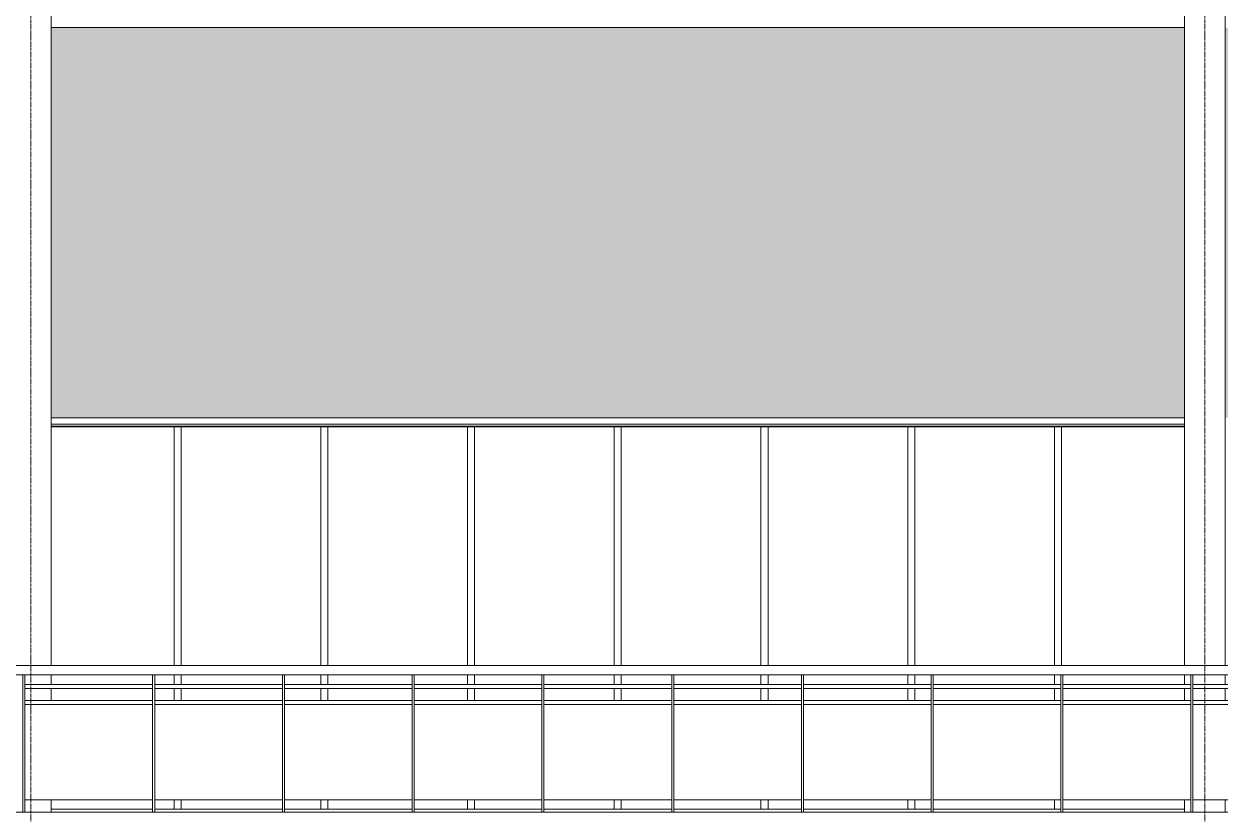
# Model space of a CAD drawing. Header units: inches. Extents: x 21386 to 98546, y -290 to 853.
# Drawn here: x 37790.7 to 38085.7, y 0.5 to 195.4 of the extents above; entities that cross this region are included whole.
import ezdxf

# ---------------------------------------------------------------- set-up
doc = ezdxf.new("R2010")
doc.units = ezdxf.units.IN
doc.header["$MEASUREMENT"] = 0
doc.linetypes.add('Grid Line 1_2_', pattern=[0.875, 0.5, -0.125, 0.125, -0.125])
for name, color, linetype, lineweight in [('A-FLOR', 192, 'Continuous', 13), ('A-FLOR-HRAL', 11, 'Continuous', 13), ('A-GLAZ-CURT', 52, 'Continuous', 13), ('A-GLAZ-CWMG', 51, 'Continuous', 13), ('A-WALL', 113, 'Continuous', 13), ('A-WALL-PATT', 111, 'Continuous', 25), ('I-WALL', 2, 'Continuous', 13), ('S-BEAM', 12, 'Continuous', 13), ('S-GRID', 1, 'Continuous', 9)]:
    doc.layers.add(name, color=color, linetype=linetype, lineweight=lineweight)
pattern_1 = [(90, (-86666.32, -1108), (-193, -193), [48, -145]), (180, (-86666.32, -1108), (-2e-14, -193), [96.25, -96.75]), (270, (-86762.57, -1060), (-193, -193), [48, -145]), (180, (-86666.32, -1060), (-2e-14, -193), [96.25, -96.75]), (270, (-86762.82, -1060), (-193, -193), [48, -145]), (180, (-86762.82, -1060), (-2e-14, -193), [96.25, -96.75]), (90, (-86859.07, -1108), (-193, -193), [48, -145]), (180, (-86762.82, -1108), (-2e-14, -193), [96.25, -96.75]), (90, (-86714.32, -1059.75), (-193, -193), [48, -145]), (180, (-86666.07, -1059.75), (-2e-14, -193), [48.25, -144.75]), (180, (-86666.07, -1011.75), (-2e-14, -193), [48.25, -144.75]), (90, (-86810.82, -1059.75), (-193, -193), [48, -145]), (180, (-86714.57, -1059.75), (-2e-14, -193), [96.25, -96.75]), (270, (-86714.57, -1011.75), (-193, -193), [48, -145]), (180, (-86714.57, -1011.75), (-2e-14, -193), [96.25, -96.75]), (180, (-86811.07, -1059.75), (-2e-14, -193), [48, -145]), (270, (-86811.07, -1011.75), (-193, -193), [48, -145]), (180, (-86811.07, -1011.75), (-2e-14, -193), [48, -145]), (90, (-86666.32, -1011.5), (-193, -193), [48, -145]), (180, (-86666.32, -1011.5), (-2e-14, -193), [96.25, -96.75]), (270, (-86762.57, -963.5), (-193, -193), [48, -145]), (180, (-86666.32, -963.5), (-2e-14, -193), [96.25, -96.75]), (270, (-86762.82, -963.5), (-193, -193), [48, -145]), (180, (-86762.82, -963.5), (-2e-14, -193), [96.25, -96.75]), (270, (-86859.07, -963.5), (-193, -193), [48, -145]), (180, (-86762.82, -1011.5), (-2e-14, -193), [96.25, -96.75]), (90, (-86714.32, -963.25), (-193, -193), [48, -145]), (180, (-86666.07, -963.25), (-2e-14, -193), [48.25, -144.75]), (180, (-86666.07, -915.25), (-2e-14, -193), [48.25, -144.75]), (90, (-86810.82, -963.25), (-193, -193), [48, -145]), (180, (-86714.57, -963.25), (-2e-14, -193), [96.25, -96.75]), (270, (-86714.57, -915.25), (-193, -193), [48, -145]), (180, (-86714.57, -915.25), (-2e-14, -193), [96.25, -96.75]), (180, (-86811.07, -963.25), (-2e-14, -193), [48, -145]), (270, (-86811.07, -915.25), (-193, -193), [48, -145]), (180, (-86811.07, -915.25), (-2e-14, -193), [48, -145])]
pattern_2 = [(45, (-87780.87, 98.42), (-19.00703, 19.00703), []), (45, (-87780.87, 127.22), (-19.00703, 19.00703), [])]

# ---------------------------------------------------------------- blocks, each defined once
blk = doc.blocks.new('Girt_C - 10_D-1260059-Building Section - East_West looking South')
at = {"layer": 'S-BEAM', "color": 8, "lineweight": 9}
for p, q in [((-23949.39, 96.68), (-23669.89, 96.68)), ((-23949.39, 96.2), (-23669.89, 96.2))]:
    blk.add_line(p, q, dxfattribs=at)
blk = doc.blocks.new('Railing - 2_ x 1_2_-V200-Building Section - East_West looking South')
at = {"layer": 'A-FLOR-HRAL', "color": 8, "lineweight": 9}
for p, q in [((-24211.85, 34.87), (-24212.35, 34.87)), ((-24212.35, 1), (-24212.35, 34.87)), ((-24211.85, 1), (-24211.85, 34.87))]:
    blk.add_line(p, q, dxfattribs=at)
blk = doc.blocks.new('Railing - 2_ 8_-V201-Building Section - East_West looking South')
at = {"layer": 'A-FLOR-HRAL', "color": 8, "lineweight": 9}
blk.add_line((-24211.85, 4), (-24180.35, 4), dxfattribs=at)
blk = doc.blocks.new('Railing - Railing-939582-Building Section - East_West looking South')
at = {"layer": 'A-FLOR-HRAL', "color": 8, "lineweight": 9}
for p, q in [((-23241.39, 37.12), (-24222.81, 37.12)), ((-24222.81, 34.87), (-23241.39, 34.87)), ((-23955.85, 32.5), (-23924.35, 32.5)), ((-23923.85, 32.5), (-23892.35, 32.5)), ((-23891.85, 32.5), (-23860.35, 32.5)), ((-23859.85, 32.5), (-23828.44, 32.5)), ((-23827.85, 32.5), (-23796.35, 32.5)), ((-23795.85, 32.5), (-23764.35, 32.5)), ((-23763.85, 32.5), (-23732.35, 32.5)), ((-23731.85, 32.5), (-23700.35, 32.5)), ((-23699.85, 32.5), (-23668.35, 32.5)), ((-23667.85, 32.5), (-23636.35, 32.5)), ((-23924.35, 31.5), (-23955.85, 31.5)), ((-23892.35, 31.5), (-23923.85, 31.5)), ((-23860.35, 31.5), (-23891.85, 31.5)), ((-23828.44, 31.5), (-23859.85, 31.5)), ((-23796.35, 31.5), (-23827.85, 31.5)), ((-23764.35, 31.5), (-23795.85, 31.5)), ((-23732.35, 31.5), (-23763.85, 31.5)), ((-23700.35, 31.5), (-23731.85, 31.5)), ((-23668.35, 31.5), (-23699.85, 31.5)), ((-23636.35, 31.5), (-23667.85, 31.5)), ((-23955.85, 28.5), (-23924.35, 28.5)), ((-23924.35, 27.5), (-23955.85, 27.5)), ((-23923.85, 28.5), (-23892.35, 28.5)), ((-23892.35, 27.5), (-23923.85, 27.5)), ((-23891.85, 28.5), (-23860.35, 28.5)), ((-23860.35, 27.5), (-23891.85, 27.5)), ((-23859.85, 28.5), (-23828.44, 28.5)), ((-23828.35, 27.5), (-23859.85, 27.5)), ((-23827.85, 28.5), (-23796.35, 28.5)), ((-23796.35, 27.5), (-23827.85, 27.5)), ((-23795.85, 28.5), (-23764.35, 28.5)), ((-23764.35, 27.5), (-23795.85, 27.5)), ((-23763.85, 28.5), (-23732.35, 28.5)), ((-23732.35, 27.5), (-23763.85, 27.5)), ((-23731.85, 28.5), (-23700.35, 28.5)), ((-23700.35, 27.5), (-23731.85, 27.5)), ((-23699.85, 28.5), (-23668.35, 28.5)), ((-23668.35, 27.5), (-23699.85, 27.5)), ((-23667.85, 28.5), (-23636.35, 28.5)), ((-23636.35, 27.5), (-23667.85, 27.5))]:
    blk.add_line(p, q, dxfattribs=at)
for name, p in [('Railing - 2_ x 1_2_-V200-Building Section - East_West looking South', (256, 0)), ('Railing - 2_ x 1_2_-V200-Building Section - East_West looking South', (288, 0)), ('Railing - 2_ x 1_2_-V200-Building Section - East_West looking South', (320, 0)), ('Railing - 2_ x 1_2_-V200-Building Section - East_West looking South', (352, 0)), ('Railing - 2_ x 1_2_-V200-Building Section - East_West looking South', (384, 0)), ('Railing - 2_ x 1_2_-V200-Building Section - East_West looking South', (416, 0)), ('Railing - 2_ x 1_2_-V200-Building Section - East_West looking South', (448, 0)), ('Railing - 2_ x 1_2_-V200-Building Section - East_West looking South', (480, 0)), ('Railing - 2_ x 1_2_-V200-Building Section - East_West looking South', (512, 0)), ('Railing - 2_ x 1_2_-V200-Building Section - East_West looking South', (544, 0)), ('Railing - 2_ 8_-V201-Building Section - East_West looking South', (256, 0)), ('Railing - 2_ 8_-V201-Building Section - East_West looking South', (288, 0)), ('Railing - 2_ 8_-V201-Building Section - East_West looking South', (320, 0)), ('Railing - 2_ 8_-V201-Building Section - East_West looking South', (352, 0)), ('Railing - 2_ 8_-V201-Building Section - East_West looking South', (384, 0)), ('Railing - 2_ 8_-V201-Building Section - East_West looking South', (416, 0)), ('Railing - 2_ 8_-V201-Building Section - East_West looking South', (448, 0)), ('Railing - 2_ 8_-V201-Building Section - East_West looking South', (480, 0)), ('Railing - 2_ 8_-V201-Building Section - East_West looking South', (512, 0)), ('Railing - 2_ 8_-V201-Building Section - East_West looking South', (544, 0))]:
    blk.add_blockref(name, p)
blk = doc.blocks.new('columns and girder2 - one-V213-Building Section - East_West looking South')
at = {"layer": 'S-BEAM', "lineweight": 9}
h = blk.add_hatch(dxfattribs=at)
h.set_pattern_fill('FP_55', color=8, style=0, pattern_type=2)
h.set_pattern_definition(pattern_2)
h.paths.add_polyline_path([(-23959.39, 304.78), (-23949.39, 304.78), (-23949.39, 306.3), (-23959.39, 306.3)], flags=0)
h.paths.add_polyline_path([(-23949.39, 339.12), (-23949.39, 340.62), (-23959.39, 340.62), (-23959.39, 339.12)], flags=0)
h = blk.add_hatch(dxfattribs=at)
h.set_pattern_fill('FP_55', color=8, style=0, pattern_type=2)
h.set_pattern_definition(pattern_2)
h.paths.add_polyline_path([(-23955.02, 306.3), (-23953.77, 306.3), (-23953.77, 339.12), (-23955.02, 339.12), (-23955.02, 310.79)], flags=0)
at = {"layer": 'S-BEAM', "color": 7}
for p, q in [((-23949.39, 340.62), (-23959.39, 340.62)), ((-23959.39, 340.62), (-23959.39, 339.12)), ((-23949.39, 339.12), (-23949.39, 340.62)), ((-23959.39, 339.12), (-23949.39, 339.12)), ((-23953.77, 339.12), (-23955.02, 339.12)), ((-23955.02, 339.12), (-23955.02, 306.3)), ((-23953.77, 306.3), (-23953.77, 339.12)), ((-23949.39, 306.3), (-23959.39, 306.3)), ((-23959.39, 306.3), (-23959.39, 304.78)), ((-23959.39, 304.78), (-23949.39, 304.78)), ((-23955.02, 306.3), (-23953.77, 306.3)), ((-23949.39, 304.78), (-23949.39, 306.3))]:
    blk.add_line(p, q, dxfattribs=at)
at = {"layer": 'S-BEAM', "color": 8, "lineweight": 9}
for p, q in [((-23960.39, 292.37), (-23960.39, 337.89)), ((-23959.39, 336.72), (-23959.39, 339.12)), ((-23949.39, 339.12), (-23949.39, 336.72)), ((-23948.39, 337.89), (-23948.39, 292.37)), ((-23959.39, 294.85), (-23959.39, 304.78)), ((-23949.39, 304.78), (-23949.39, 294.85)), ((-23960.39, 292.37), (-23948.39, 292.37)), ((-23959.39, 294.85), (-23949.39, 294.85)), ((-23959.39, 37.1), (-23959.39, 292.37)), ((-23949.39, 292.37), (-23949.39, 37.11)), ((-23959.39, 32.5), (-23959.39, 34.89)), ((-23949.39, 34.91), (-23949.39, 32.5)), ((-23959.39, 28.5), (-23959.39, 31.5)), ((-23949.39, 31.5), (-23949.39, 28.5)), ((-23959.39, 1), (-23959.39, 4)), ((-23949.39, 4), (-23949.39, 1))]:
    blk.add_line(p, q, dxfattribs=at)
blk = doc.blocks.new('columns and girder2 - one-V214-Building Section - East_West looking South')
at = {"layer": 'S-BEAM', "lineweight": 9}
h = blk.add_hatch(dxfattribs=at)
h.set_pattern_fill('FP_55', color=8, style=0, pattern_type=2)
h.set_pattern_definition(pattern_2)
h.paths.add_polyline_path([(-23659.89, 304.78), (-23659.89, 306.3), (-23669.89, 306.3), (-23669.89, 304.78)], flags=0)
h.paths.add_polyline_path([(-23669.89, 339.12), (-23659.89, 339.12), (-23659.89, 340.62), (-23669.89, 340.62), (-23669.89, 340.09)], flags=0)
h = blk.add_hatch(dxfattribs=at)
h.set_pattern_fill('FP_55', color=8, style=0, pattern_type=2)
h.set_pattern_definition(pattern_2)
h.paths.add_polyline_path([(-23665.52, 306.3), (-23664.27, 306.3), (-23664.27, 339.12), (-23665.52, 339.12), (-23665.52, 310.79)], flags=0)
at = {"layer": 'S-BEAM', "color": 7}
for p, q in [((-23659.89, 340.62), (-23669.89, 340.62)), ((-23669.89, 340.62), (-23669.89, 339.12)), ((-23659.89, 339.12), (-23659.89, 340.62)), ((-23669.89, 339.12), (-23659.89, 339.12)), ((-23664.27, 339.12), (-23665.52, 339.12)), ((-23665.52, 339.12), (-23665.52, 306.3)), ((-23664.27, 306.3), (-23664.27, 339.12)), ((-23659.89, 306.3), (-23669.89, 306.3)), ((-23669.89, 306.3), (-23669.89, 304.78)), ((-23669.89, 304.78), (-23659.89, 304.78)), ((-23665.52, 306.3), (-23664.27, 306.3)), ((-23659.89, 304.78), (-23659.89, 306.3))]:
    blk.add_line(p, q, dxfattribs=at)
at = {"layer": 'S-BEAM', "color": 8, "lineweight": 9}
for p, q in [((-23670.89, 292.37), (-23670.89, 337.89)), ((-23669.89, 336.72), (-23669.89, 339.12)), ((-23659.89, 339.12), (-23659.89, 336.72)), ((-23658.89, 337.89), (-23658.89, 292.37)), ((-23669.89, 294.85), (-23669.89, 304.78)), ((-23659.89, 304.78), (-23659.89, 294.85)), ((-23670.89, 292.37), (-23658.89, 292.37)), ((-23669.89, 294.85), (-23659.89, 294.85)), ((-23669.89, 37.12), (-23669.89, 292.37)), ((-23659.89, 292.37), (-23659.89, 37.12)), ((-23669.89, 32.5), (-23669.89, 34.88)), ((-23659.89, 34.88), (-23659.89, 32.5)), ((-23669.89, 28.5), (-23669.89, 31.5)), ((-23659.89, 31.5), (-23659.89, 28.5)), ((-23669.89, 1), (-23669.89, 4)), ((-23659.89, 4), (-23659.89, 1))]:
    blk.add_line(p, q, dxfattribs=at)
blk = doc.blocks.new('System Panel - Interior Glazing-V228-Building Section - East_West looking South')
at = {"layer": 'A-GLAZ-CURT', "color": 8, "lineweight": 9}
for p, q in [((-23919.08, 96), (-23949.39, 96)), ((-23949.39, 1.75), (-23924.35, 1.75)), ((-23923.85, 1.75), (-23919.08, 1.75))]:
    blk.add_line(p, q, dxfattribs=at)
blk = doc.blocks.new('System Panel - Interior Glazing-V229-Building Section - East_West looking South')
at = {"layer": 'A-GLAZ-CURT', "color": 8, "lineweight": 9}
for p, q in [((-23882.89, 96), (-23917.33, 96)), ((-23917.33, 1.75), (-23892.35, 1.75)), ((-23891.85, 1.75), (-23882.89, 1.75))]:
    blk.add_line(p, q, dxfattribs=at)
blk = doc.blocks.new('System Panel - Interior Glazing-V230-Building Section - East_West looking South')
at = {"layer": 'A-GLAZ-CURT', "color": 8, "lineweight": 9}
for p, q in [((-23846.7, 96), (-23881.14, 96)), ((-23881.14, 1.75), (-23860.35, 1.75)), ((-23859.85, 1.75), (-23846.7, 1.75))]:
    blk.add_line(p, q, dxfattribs=at)
blk = doc.blocks.new('System Panel - Interior Glazing-V231-Building Section - East_West looking South')
at = {"layer": 'A-GLAZ-CURT', "color": 8, "lineweight": 9}
for p, q in [((-23810.52, 96), (-23844.95, 96)), ((-23844.95, 1.75), (-23828.35, 1.75)), ((-23827.85, 1.75), (-23810.52, 1.75))]:
    blk.add_line(p, q, dxfattribs=at)
blk = doc.blocks.new('System Panel - Interior Glazing-V232-Building Section - East_West looking South')
at = {"layer": 'A-GLAZ-CURT', "color": 8, "lineweight": 9}
for p, q in [((-23774.33, 96), (-23808.77, 96)), ((-23808.77, 1.75), (-23796.35, 1.75)), ((-23795.85, 1.75), (-23774.33, 1.75))]:
    blk.add_line(p, q, dxfattribs=at)
blk = doc.blocks.new('System Panel - Interior Glazing-V233-Building Section - East_West looking South')
at = {"layer": 'A-GLAZ-CURT', "color": 8, "lineweight": 9}
for p, q in [((-23738.14, 96), (-23772.58, 96)), ((-23772.58, 1.75), (-23764.35, 1.75)), ((-23763.85, 1.75), (-23738.14, 1.75))]:
    blk.add_line(p, q, dxfattribs=at)
blk = doc.blocks.new('System Panel - Interior Glazing-V234-Building Section - East_West looking South')
at = {"layer": 'A-GLAZ-CURT', "color": 8, "lineweight": 9}
for p, q in [((-23701.95, 96), (-23736.39, 96)), ((-23736.39, 1.75), (-23732.35, 1.75)), ((-23731.85, 1.75), (-23701.95, 1.75))]:
    blk.add_line(p, q, dxfattribs=at)
blk = doc.blocks.new('System Panel - Interior Glazing-V235-Building Section - East_West looking South')
at = {"layer": 'A-GLAZ-CURT', "color": 8, "lineweight": 9}
for p, q in [((-23669.89, 96), (-23700.2, 96)), ((-23699.85, 1.75), (-23669.89, 1.75))]:
    blk.add_line(p, q, dxfattribs=at)
blk = doc.blocks.new('Rectangular Mullion - Interior 1_75_ x 4_5_-V264-Building Section - East_West looking South')
at = {"layer": 'A-GLAZ-CWMG', "color": 8, "lineweight": 9}
for p, q in [((-23919.08, 96), (-23917.33, 96)), ((-23919.08, 96), (-23919.08, 37.12)), ((-23917.33, 37.12), (-23917.33, 96)), ((-23919.08, 34.88), (-23919.08, 32.5)), ((-23917.33, 32.5), (-23917.33, 34.89)), ((-23919.08, 31.5), (-23919.08, 28.5)), ((-23917.33, 28.5), (-23917.33, 31.5)), ((-23919.08, 4), (-23919.08, 1.75)), ((-23917.33, 1.75), (-23917.33, 4)), ((-23917.33, 1.75), (-23919.08, 1.75))]:
    blk.add_line(p, q, dxfattribs=at)
blk = doc.blocks.new('Rectangular Mullion - Interior 1_75_ x 4_5_-V265-Building Section - East_West looking South')
at = {"layer": 'A-GLAZ-CWMG', "color": 8, "lineweight": 9}
for p, q in [((-23882.89, 96), (-23881.14, 96)), ((-23882.89, 96), (-23882.89, 37.11)), ((-23881.14, 37.12), (-23881.14, 96)), ((-23882.89, 34.89), (-23882.89, 32.5)), ((-23881.14, 32.5), (-23881.14, 34.89)), ((-23882.89, 31.5), (-23882.89, 28.5)), ((-23881.14, 28.5), (-23881.14, 31.5)), ((-23882.89, 4), (-23882.89, 1.75)), ((-23881.14, 1.75), (-23881.14, 4)), ((-23881.14, 1.75), (-23882.89, 1.75))]:
    blk.add_line(p, q, dxfattribs=at)
blk = doc.blocks.new('Rectangular Mullion - Interior 1_75_ x 4_5_-V266-Building Section - East_West looking South')
at = {"layer": 'A-GLAZ-CWMG', "color": 8, "lineweight": 9}
for p, q in [((-23846.7, 96), (-23844.95, 96)), ((-23846.7, 96), (-23846.7, 37.12)), ((-23844.95, 37.12), (-23844.95, 96)), ((-23846.7, 34.88), (-23846.7, 32.5)), ((-23844.95, 32.5), (-23844.95, 34.88)), ((-23846.7, 31.5), (-23846.7, 28.5)), ((-23844.95, 28.5), (-23844.95, 31.5)), ((-23846.7, 4), (-23846.7, 1.75)), ((-23844.95, 1.75), (-23844.95, 4)), ((-23844.95, 1.75), (-23846.7, 1.75))]:
    blk.add_line(p, q, dxfattribs=at)
blk = doc.blocks.new('Rectangular Mullion - Interior 1_75_ x 4_5_-V267-Building Section - East_West looking South')
at = {"layer": 'A-GLAZ-CWMG', "color": 8, "lineweight": 9}
for p, q in [((-23810.52, 96), (-23808.77, 96)), ((-23810.52, 96), (-23810.52, 37.12)), ((-23808.77, 37.12), (-23808.77, 96)), ((-23810.52, 34.88), (-23810.52, 32.5)), ((-23808.77, 32.5), (-23808.77, 34.88)), ((-23810.52, 31.5), (-23810.52, 28.5)), ((-23808.77, 28.5), (-23808.77, 31.5)), ((-23810.52, 4), (-23810.52, 1.75)), ((-23808.77, 1.75), (-23808.77, 4)), ((-23808.77, 1.75), (-23810.52, 1.75))]:
    blk.add_line(p, q, dxfattribs=at)
blk = doc.blocks.new('Rectangular Mullion - Interior 1_75_ x 4_5_-V268-Building Section - East_West looking South')
at = {"layer": 'A-GLAZ-CWMG', "color": 8, "lineweight": 9}
for p, q in [((-23774.33, 96), (-23772.58, 96)), ((-23774.33, 96), (-23774.33, 37.12)), ((-23772.58, 37.12), (-23772.58, 96)), ((-23774.33, 34.88), (-23774.33, 32.5)), ((-23772.58, 32.5), (-23772.58, 34.88)), ((-23774.33, 31.5), (-23774.33, 28.5)), ((-23772.58, 28.5), (-23772.58, 31.5)), ((-23774.33, 4), (-23774.33, 1.75)), ((-23772.58, 1.75), (-23772.58, 4)), ((-23772.58, 1.75), (-23774.33, 1.75))]:
    blk.add_line(p, q, dxfattribs=at)
blk = doc.blocks.new('Rectangular Mullion - Interior 1_75_ x 4_5_-V269-Building Section - East_West looking South')
at = {"layer": 'A-GLAZ-CWMG', "color": 8, "lineweight": 9}
for p, q in [((-23738.14, 96), (-23736.39, 96)), ((-23738.14, 96), (-23738.14, 37.12)), ((-23736.39, 37.12), (-23736.39, 96)), ((-23738.14, 34.89), (-23738.14, 32.5)), ((-23736.39, 32.5), (-23736.39, 34.9)), ((-23738.14, 31.5), (-23738.14, 28.5)), ((-23736.39, 28.5), (-23736.39, 31.5)), ((-23738.14, 4), (-23738.14, 1.75)), ((-23736.39, 1.75), (-23736.39, 4)), ((-23736.39, 1.75), (-23738.14, 1.75))]:
    blk.add_line(p, q, dxfattribs=at)
blk = doc.blocks.new('Rectangular Mullion - Interior 1_75_ x 4_5_-V270-Building Section - East_West looking South')
at = {"layer": 'A-GLAZ-CWMG', "color": 8, "lineweight": 9}
for p, q in [((-23701.95, 96), (-23700.2, 96)), ((-23701.95, 96), (-23701.95, 37.12)), ((-23700.2, 37.12), (-23700.2, 96)), ((-23701.95, 34.88), (-23701.95, 32.5)), ((-23701.95, 31.5), (-23701.95, 28.5)), ((-23701.95, 4), (-23701.95, 1.75)), ((-23700.35, 1.75), (-23701.95, 1.75))]:
    blk.add_line(p, q, dxfattribs=at)

msp = doc.modelspace()

# ---------------------------------------------------------------- hatches: boundary and pattern name
at = {"layer": 'A-WALL-PATT', "lineweight": 9}
h = msp.add_hatch(dxfattribs=at)
h.set_pattern_fill('FP_47', color=8, style=0, pattern_type=2)
h.set_pattern_definition(pattern_1)
h.paths.add_polyline_path([(35475.41, 192.94), (35475.3, 193.12), (35475.3, 194.5), (35473.41, 194.5), (35473.41, 193.05), (35475.3, 193)], flags=0)
h.paths.add_polyline_path([(35472.17, 176), (35475.41, 176), (35475.41, 192.94), (35473.41, 192.94), (35473.41, 192.8), (35472.84, 192.31), (35472.77, 192.4), (35473.3, 192.94), (35472.17, 192.94), (35472.17, 183.84)], flags=0)
h.paths.add_polyline_path([(35483.41, 176), (35760.91, 176), (35760.91, 194.5), (35483.41, 194.5), (35483.41, 183.84)], flags=0)
h.paths.add_polyline_path([(36804.17, 176), (36918.91, 176), (36918.91, 194.5), (36807.08, 194.5), (36801.18, 176)], flags=0)
h.paths.add_polyline_path([(36797.91, 176), (36803.8, 194.5), (36793.51, 194.5), (36793.51, 176), (36795.4, 176)], flags=0)
h.paths.add_polyline_path([(38947.41, 176), (38947.41, 194.5), (38665.91, 194.5), (38665.91, 176), (38944.83, 176)], flags=0)
h.paths.add_polyline_path([(36928.91, 176), (37050.52, 176), (37033.47, 194.5), (36928.91, 194.5)], flags=0)
h.paths.add_polyline_path([(38655.91, 176), (38655.91, 194.5), (38376.41, 194.5), (38376.41, 176), (38611.45, 176)], flags=0)
h.paths.add_polyline_path([(38366.41, 176), (38366.41, 194.5), (38261.86, 194.5), (38244.85, 176), (38330.71, 176)], flags=0)
h.paths.add_polyline_path([(37061.29, 176), (37085.45, 176), (37102.5, 194.5), (37034.82, 194.5), (37051.89, 176), (37055.98, 176)], flags=0)
h.paths.add_polyline_path([(36786.89, 176), (36786.89, 194.5), (36776.59, 194.5), (36782.49, 176), (36786.63, 176)], flags=0)
h.paths.add_polyline_path([(36779.22, 176), (36773.32, 194.5), (36639.41, 194.5), (36639.41, 176), (36751.53, 176)], flags=0)
h.paths.add_polyline_path([(37088.13, 176), (37208.41, 176), (37208.41, 194.5), (37103.86, 194.5), (37086.85, 176), (37087.58, 176)], flags=0)
h.paths.add_polyline_path([(38243.45, 176), (38260.5, 194.5), (38192.82, 194.5), (38209.89, 176), (38243.36, 176)], flags=0)
h.paths.add_polyline_path([(36629.41, 176), (36629.41, 194.5), (36349.91, 194.5), (36349.91, 176), (36505.88, 176)], flags=0)
h.paths.add_polyline_path([(36339.91, 176), (36339.91, 194.5), (36141.51, 194.5), (36135.61, 176), (36225.14, 176)], flags=0)
h.paths.add_polyline_path([(38190.34, 176), (38208.52, 176), (38191.47, 194.5), (38086.91, 194.5), (38086.91, 176), (38120.15, 176)], flags=0)
h.paths.add_polyline_path([(35770.91, 176), (36050.41, 176), (36050.41, 194.5), (35770.91, 194.5)], flags=0)
h.paths.add_polyline_path([(38076.91, 176), (38076.91, 194.5), (37797.41, 194.5), (37797.41, 176), (38049.96, 176)], flags=0)
h.paths.add_polyline_path([(36060.41, 176), (36113.65, 176), (36107.75, 194.5), (36060.41, 194.5)], flags=0)
h.paths.add_polyline_path([(37787.41, 176), (37787.41, 194.5), (37507.91, 194.5), (37507.91, 176), (37769.22, 176)], flags=0)
h.paths.add_polyline_path([(36116.92, 176), (36121.32, 176), (36121.32, 194.5), (36111.02, 194.5), (36111.31, 193.61)], flags=0)
h.paths.add_polyline_path([(37497.91, 176), (37497.91, 194.5), (37218.41, 194.5), (37218.41, 176), (37488.48, 176)], flags=0)
h.paths.add_polyline_path([(36127.94, 176), (36132.34, 176), (36138.24, 194.5), (36127.94, 194.5), (36127.94, 178.96)], flags=0)
h.paths.add_polyline_path([(35472.17, 193.05), (35473.3, 193.05), (35473.3, 194.5), (35472.17, 194.5), (35472.17, 193.61)], flags=0)
h = msp.add_hatch(dxfattribs=at)
h.set_pattern_fill('FP_47', color=8, style=0, pattern_type=2)
h.set_pattern_definition(pattern_1)
h.paths.add_polyline_path([(37002.22, 1), (37116.79, 1), (37116.79, 98.25), (37122.16, 98.27), (37068.66, 156.31), (36928.91, 4.69), (36928.91, 1), (36999.14, 1)], flags=0)
h.paths.add_polyline_path([(36825.26, 1), (36827.29, 1), (36827.29, 98.25), (36903.91, 98.25), (36903.91, 1), (36918.91, 1), (36918.91, 176), (36801.18, 176), (36797.45, 164.31), (36802.14, 164.31), (36802.2, 160.19), (36802.32, 160.19), (36802.32, 157.56), (36824.2, 157.56), (36824.2, 156), (36826.2, 156), (36826.2, 114), (36795.67, 113.93), (36795.18, 113.11), (36795.03, 112.5), (36794.36, 108.24), (36794.14, 104.39), (36794.12, 101.31), (36786.2, 101.31), (36786.23, 105.72), (36785.97, 109.05), (36785.14, 113.3), (36784.63, 114), (36754.2, 114.02), (36754.2, 156), (36756.2, 156), (36756.2, 157.56), (36778.07, 157.56), (36778.15, 160.19), (36778.26, 160.19), (36778.32, 164.31), (36782.95, 164.31), (36779.22, 176), (36639.41, 176), (36639.41, 1), (36786.63, 1)], flags=0)
h.paths.add_polyline_path([(36628.04, 1), (36629.41, 1), (36629.41, 176), (36349.91, 176), (36349.91, 1), (36586.04, 1), (36586.04, 98.25), (36628.04, 98.25), (36628.04, 76.43)], flags=0)
h.paths.add_polyline_path([(36339.91, 1), (36339.91, 176), (36135.61, 176), (36131.88, 164.31), (36136.57, 164.31), (36136.63, 160.19), (36136.76, 160.19), (36136.76, 157.56), (36158.63, 157.56), (36158.63, 156), (36160.63, 156), (36160.63, 114), (36130.11, 113.93), (36129.59, 113.35), (36129.54, 113.28), (36128.71, 107.11), (36128.57, 104.39), (36128.56, 101.31), (36120.63, 101.31), (36120.66, 105.72), (36120.4, 109.05), (36119.56, 113.43), (36119.39, 113.58), (36119.08, 114), (36088.63, 114), (36088.63, 156), (36090.63, 156), (36090.63, 157.56), (36112.51, 157.56), (36112.58, 160.19), (36112.69, 160.19), (36112.76, 164.31), (36117.38, 164.31), (36113.65, 176), (36060.41, 176), (36060.41, 1), (36184.04, 1), (36184.04, 98.25), (36264.54, 98.25), (36264.54, 1), (36315.64, 1)], flags=0)
h.paths.add_polyline_path([(36007.29, 1), (36050.41, 1), (36050.41, 176), (35770.91, 176), (35770.91, 146.5), (36007.29, 146.5), (36007.29, 76.43)], flags=0)
h.paths.add_polyline_path([(36928.91, 6.16), (37067.95, 157.1), (37050.51, 176), (36928.91, 176), (36928.91, 6.18)], flags=0)
h.paths.add_polyline_path([(38947.41, 98.25), (38947.41, 176), (38665.91, 176), (38665.91, 98.25), (38944.83, 98.25)], flags=0)
h.paths.add_polyline_path([(38076.91, 98.25), (38076.91, 176), (37797.41, 176), (37797.41, 98.25), (38049.96, 98.25)], flags=0)
h.paths.add_polyline_path([(38086.91, 98.25), (38171.79, 98.25), (38225.98, 157.05), (38208.51, 176), (38086.91, 176), (38086.91, 115.49)], flags=0)
h.paths.add_polyline_path([(38188.16, 98.25), (38280.16, 98.27), (38226.66, 156.31), (38173.15, 98.25), (38188.16, 98.25)], flags=0)
h.paths.add_polyline_path([(37787.41, 98.25), (37787.41, 176), (37507.91, 176), (37507.91, 98.25), (37769.22, 98.25)], flags=0)
h.paths.add_polyline_path([(37497.91, 98.25), (37497.91, 176), (37218.41, 176), (37218.41, 98.25), (37488.48, 98.25)], flags=0)
h.paths.add_polyline_path([(38330.71, 98.25), (38366.41, 98.25), (38366.41, 176), (38244.81, 176), (38227.38, 157.02), (38281.53, 98.25), (38295.61, 98.25)], flags=0)
h.paths.add_polyline_path([(38376.41, 98.25), (38655.91, 98.25), (38655.91, 176), (38376.41, 176), (38376.41, 115.49)], flags=0)
h.paths.add_polyline_path([(37172.65, 98.25), (37208.41, 98.25), (37208.41, 176), (37086.81, 176), (37069.38, 157.02), (37123.53, 98.25), (37137.55, 98.25)], flags=0)
h.paths.add_polyline_path([(38955.41, 146.25), (38955.42, 146.25), (38955.41, 149.67)], flags=0)
h.paths.add_polyline_path([(35475.3, 146.5), (35475.24, 148.06), (35474.77, 148.46), (35474.84, 148.54), (35475.41, 148.06), (35475.41, 176), (35472.17, 176), (35472.17, 146.5), (35473.3, 146.5), (35473.3, 148.14), (35472.77, 148.59), (35472.84, 148.67), (35473.41, 148.14), (35473.41, 146.5), (35474.84, 146.5)], flags=0)
h.paths.add_polyline_path([(35672.43, 146.5), (35760.91, 146.5), (35760.91, 176), (35483.41, 176), (35483.41, 146.5), (35663.66, 146.5)], flags=0)
h.paths.add_polyline_path([(36798.01, 157.56), (36798.01, 157.62), (36797.74, 157.72), (36797.74, 157.66), (36797.74, 157.56), (36797.96, 157.56)], flags=0)
h.paths.add_polyline_path([(36117.03, 157.56), (36117.13, 157.62), (36117.13, 157.71), (36116.92, 157.56)], flags=0)
h.paths.add_polyline_path([(36782.6, 157.56), (36782.7, 157.62), (36782.7, 157.71), (36782.48, 157.56)], flags=0)
h.paths.add_polyline_path([(36118.01, 157.56), (36119.51, 157.62), (36118.69, 160.19), (36114.76, 160.19), (36114.76, 157.94), (36118.01, 157.94), (36118.01, 157.58)], flags=0)
h.paths.add_polyline_path([(36796.82, 157.56), (36796.82, 157.94), (36800.07, 157.94), (36800.07, 160.19), (36796.13, 160.19), (36795.3, 157.56), (36795.4, 157.56)], flags=0)
h.paths.add_polyline_path([(36783.57, 157.56), (36785.08, 157.62), (36784.26, 160.19), (36780.32, 160.19), (36780.32, 157.94), (36783.57, 157.94), (36783.57, 157.58)], flags=0)
h.paths.add_polyline_path([(36131.26, 157.94), (36132.13, 157.62), (36132.18, 157.56), (36132.44, 157.62), (36132.18, 157.72), (36132.07, 157.75)], flags=0)
h.paths.add_polyline_path([(36129.73, 157.56), (36131.26, 157.62), (36131.26, 157.94), (36134.51, 157.94), (36134.51, 160.19), (36130.57, 160.19), (36129.73, 157.58)], flags=0)
h.paths.add_polyline_path([(38226.66, 157.79), (38243.36, 176), (38209.88, 176), (38226.47, 158)], flags=0)
h.paths.add_polyline_path([(37068.66, 157.79), (37085.36, 176), (37051.88, 176), (37068.47, 158)], flags=0)
h.paths.add_polyline_path([(36786.63, 164.31), (36786.89, 164.31), (36786.89, 176), (36782.49, 176), (36786.22, 164.31)], flags=0)
h.paths.add_polyline_path([(36794.18, 164.31), (36797.91, 176), (36793.51, 176), (36793.51, 164.31)], flags=0)
h.paths.add_polyline_path([(36120.65, 164.31), (36121.32, 164.31), (36121.32, 176), (36116.92, 176), (36120.65, 164.31)], flags=0)
h.paths.add_polyline_path([(36128.61, 164.31), (36132.34, 176), (36127.94, 176), (36127.94, 164.31)], flags=0)

# ---------------------------------------------------------------- linework, layer by layer
at = {"layer": 'A-FLOR', "color": 7}
msp.add_line((38589.46, 1), (37439.34, 1), dxfattribs=at)
at = {"layer": 'A-WALL', "color": 8, "lineweight": 9}
msp.add_line((38076.91, 194.5), (37797.41, 194.5), dxfattribs=at)
at = {"layer": 'I-WALL', "color": 8, "lineweight": 9}
msp.add_line((37797.41, 98.25), (38076.91, 98.25), dxfattribs=at)
at = {"layer": 'S-GRID', "linetype": 'Grid Line 1_2_'}
for p, q in [((37792.41, -273.16), (37792.41, 671.89)), ((37792.41, -273.16), (37792.41, 671.89)), ((38081.91, -273.16), (38081.91, 671.89)), ((38081.91, -273.16), (38081.91, 671.89))]:
    msp.add_line(p, q, dxfattribs=at)

# ---------------------------------------------------------------- block references
at = {"layer": 'A-FLOR-HRAL', "color": 8, "lineweight": 9}
msp.add_blockref('Railing - Railing-939582-Building Section - East_West looking South', (61746.8, 0), dxfattribs=at)
at = {"layer": 'A-GLAZ-CURT', "color": 8, "lineweight": 9}
for name in ['System Panel - Interior Glazing-V228-Building Section - East_West looking South', 'System Panel - Interior Glazing-V229-Building Section - East_West looking South', 'System Panel - Interior Glazing-V230-Building Section - East_West looking South', 'System Panel - Interior Glazing-V231-Building Section - East_West looking South', 'System Panel - Interior Glazing-V232-Building Section - East_West looking South', 'System Panel - Interior Glazing-V233-Building Section - East_West looking South', 'System Panel - Interior Glazing-V234-Building Section - East_West looking South', 'System Panel - Interior Glazing-V235-Building Section - East_West looking South']:
    msp.add_blockref(name, (61746.8, 0), dxfattribs=at)
at = {"layer": 'A-GLAZ-CWMG', "color": 8, "lineweight": 9}
for name in ['Rectangular Mullion - Interior 1_75_ x 4_5_-V264-Building Section - East_West looking South', 'Rectangular Mullion - Interior 1_75_ x 4_5_-V265-Building Section - East_West looking South', 'Rectangular Mullion - Interior 1_75_ x 4_5_-V266-Building Section - East_West looking South', 'Rectangular Mullion - Interior 1_75_ x 4_5_-V267-Building Section - East_West looking South', 'Rectangular Mullion - Interior 1_75_ x 4_5_-V268-Building Section - East_West looking South', 'Rectangular Mullion - Interior 1_75_ x 4_5_-V269-Building Section - East_West looking South', 'Rectangular Mullion - Interior 1_75_ x 4_5_-V270-Building Section - East_West looking South']:
    msp.add_blockref(name, (61746.8, 0), dxfattribs=at)
at = {"layer": 'S-BEAM', "color": 8, "lineweight": 9}
for name in ['columns and girder2 - one-V213-Building Section - East_West looking South', 'columns and girder2 - one-V214-Building Section - East_West looking South', 'Girt_C - 10_D-1260059-Building Section - East_West looking South']:
    msp.add_blockref(name, (61746.8, 0), dxfattribs=at)

doc.saveas('drawing.dxf')
